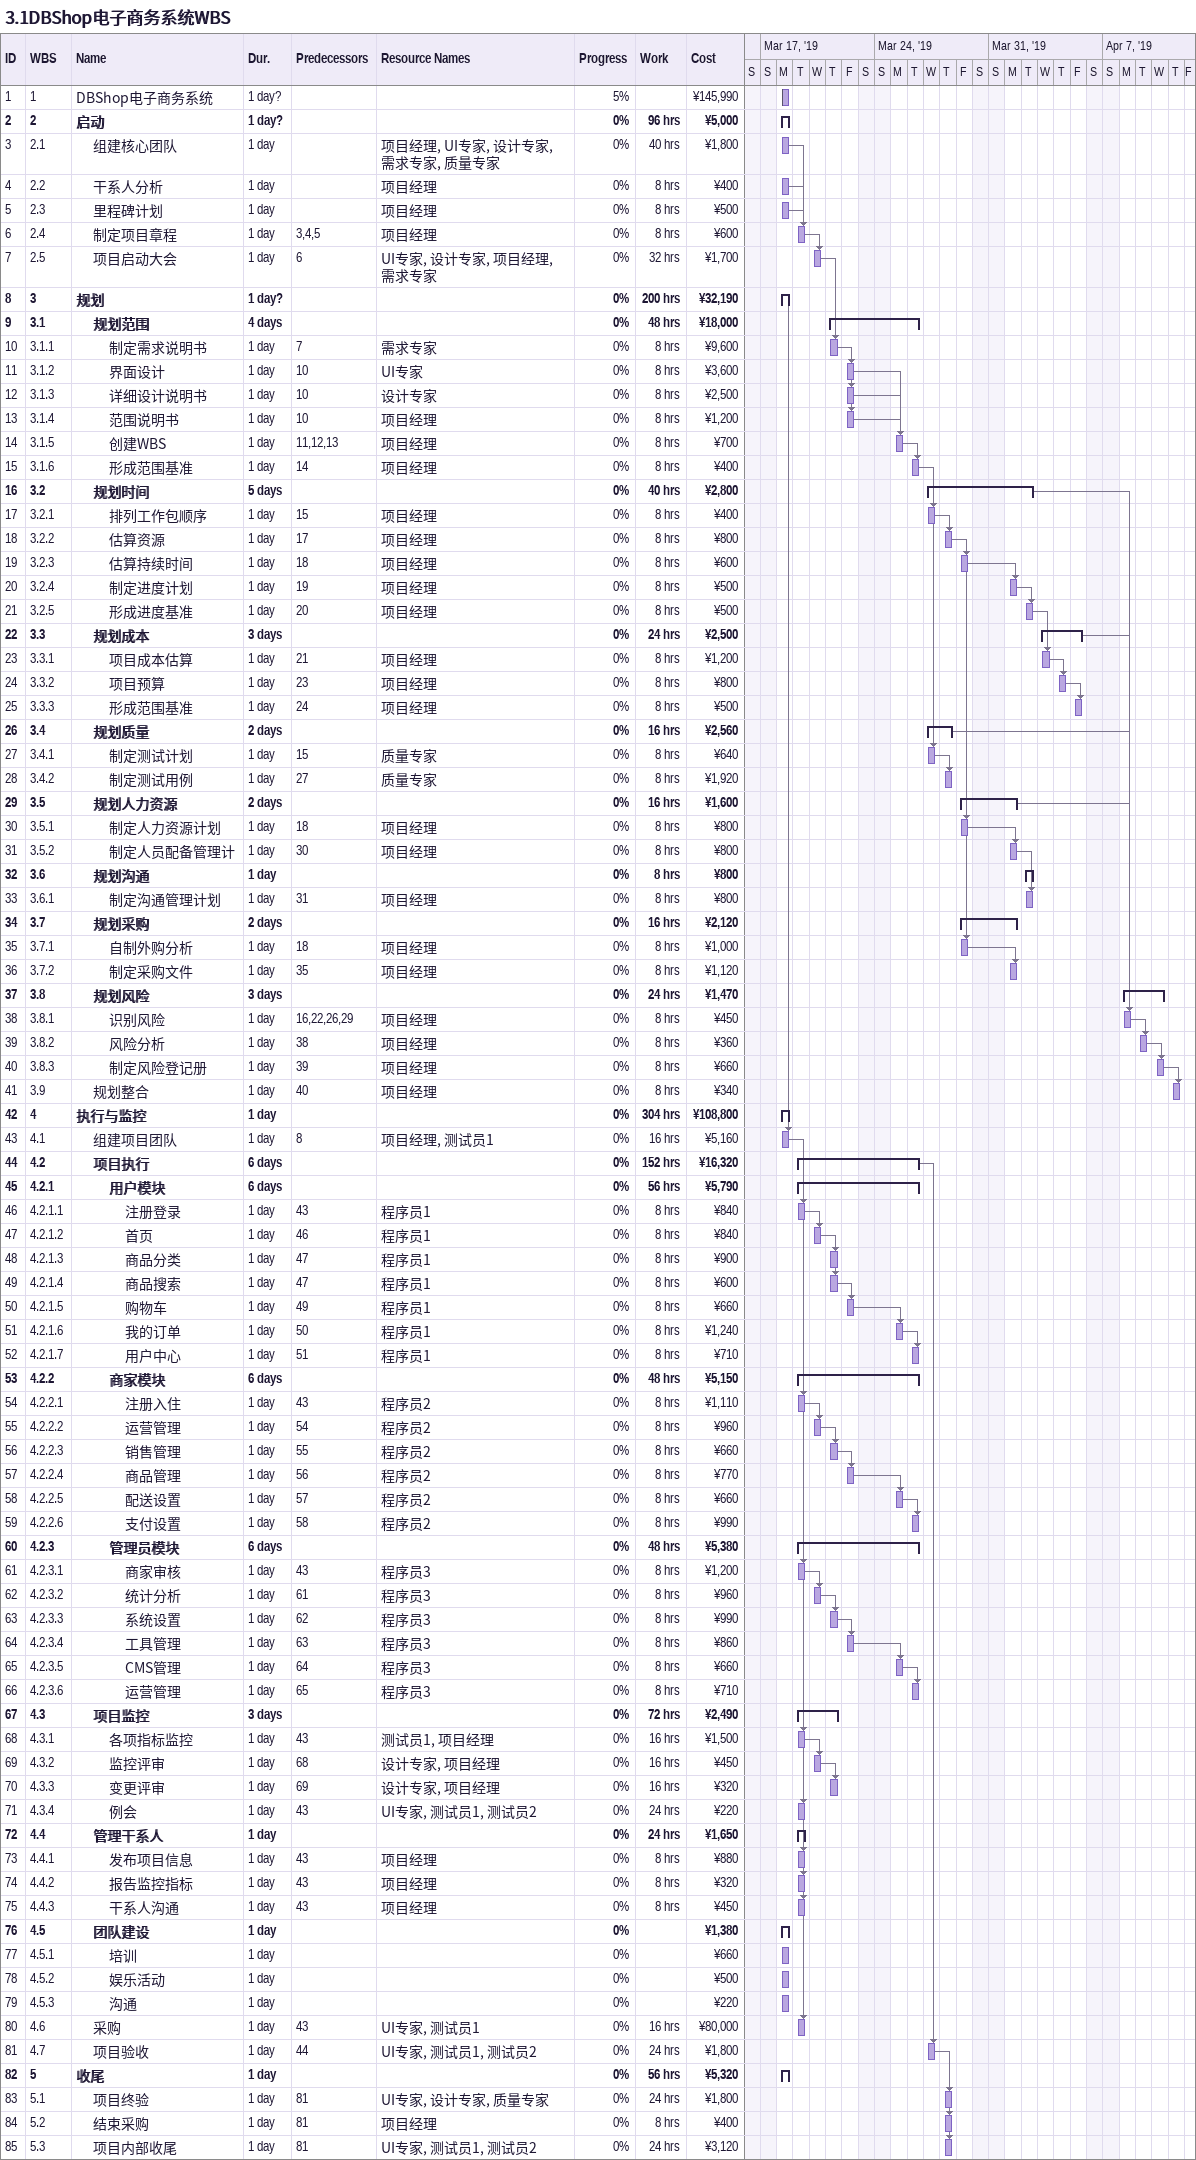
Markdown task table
3.1DBShop电子商务系统WBS

| ID | WBS | Task | Duration | Start | Finish | Predecessors | Resources | % complete | Work (h) | Cost (¥) |
|---|---|---|---|---|---|---|---|---|---|---|
| 1 | 1 | DBShop电子商务系统 | 1d? | 2019-03-18 | 2019-03-18 |  |  | 5 |  | 145990 |
| 2 | 2 | **启动** | 1d? | 2019-03-18 | 2019-03-18 |  |  | 0 | 96 | 5000 |
| 3 | 2.1 | 组建核心团队 | 1d | 2019-03-18 | 2019-03-18 |  | 项目经理, UI专家, 设计专家, 需求专家, 质量专家 | 0 | 40 | 1800 |
| 4 | 2.2 | 干系人分析 | 1d | 2019-03-18 | 2019-03-18 |  | 项目经理 | 0 | 8 | 400 |
| 5 | 2.3 | 里程碑计划 | 1d | 2019-03-18 | 2019-03-18 |  | 项目经理 | 0 | 8 | 500 |
| 6 | 2.4 | 制定项目章程 | 1d | 2019-03-19 | 2019-03-19 | 3, 4, 5 | 项目经理 | 0 | 8 | 600 |
| 7 | 2.5 | 项目启动大会 | 1d | 2019-03-20 | 2019-03-20 | 6 | UI专家, 设计专家, 项目经理, 需求专家 | 0 | 32 | 1700 |
| 8 | 3 | **规划** | 1d? | 2019-03-18 | 2019-03-18 |  |  | 0 | 200 | 32190 |
| 9 | 3.1 | **规划范围** | 4d | 2019-03-21 | 2019-03-26 |  |  | 0 | 48 | 18000 |
| 10 | 3.1.1 | 制定需求说明书 | 1d | 2019-03-21 | 2019-03-21 | 7 | 需求专家 | 0 | 8 | 9600 |
| 11 | 3.1.2 | 界面设计 | 1d | 2019-03-22 | 2019-03-22 | 10 | UI专家 | 0 | 8 | 3600 |
| 12 | 3.1.3 | 详细设计说明书 | 1d | 2019-03-22 | 2019-03-22 | 10 | 设计专家 | 0 | 8 | 2500 |
| 13 | 3.1.4 | 范围说明书 | 1d | 2019-03-22 | 2019-03-22 | 10 | 项目经理 | 0 | 8 | 1200 |
| 14 | 3.1.5 | 创建WBS | 1d | 2019-03-25 | 2019-03-25 | 11, 12, 13 | 项目经理 | 0 | 8 | 700 |
| 15 | 3.1.6 | 形成范围基准 | 1d | 2019-03-26 | 2019-03-26 | 14 | 项目经理 | 0 | 8 | 400 |
| 16 | 3.2 | **规划时间** | 5d | 2019-03-27 | 2019-04-02 |  |  | 0 | 40 | 2800 |
| 17 | 3.2.1 | 排列工作包顺序 | 1d | 2019-03-27 | 2019-03-27 | 15 | 项目经理 | 0 | 8 | 400 |
| 18 | 3.2.2 | 估算资源 | 1d | 2019-03-28 | 2019-03-28 | 17 | 项目经理 | 0 | 8 | 800 |
| 19 | 3.2.3 | 估算持续时间 | 1d | 2019-03-29 | 2019-03-29 | 18 | 项目经理 | 0 | 8 | 600 |
| 20 | 3.2.4 | 制定进度计划 | 1d | 2019-04-01 | 2019-04-01 | 19 | 项目经理 | 0 | 8 | 500 |
| 21 | 3.2.5 | 形成进度基准 | 1d | 2019-04-02 | 2019-04-02 | 20 | 项目经理 | 0 | 8 | 500 |
| 22 | 3.3 | **规划成本** | 3d | 2019-04-03 | 2019-04-05 |  |  | 0 | 24 | 2500 |
| 23 | 3.3.1 | 项目成本估算 | 1d | 2019-04-03 | 2019-04-03 | 21 | 项目经理 | 0 | 8 | 1200 |
| 24 | 3.3.2 | 项目预算 | 1d | 2019-04-04 | 2019-04-04 | 23 | 项目经理 | 0 | 8 | 800 |
| 25 | 3.3.3 | 形成范围基准 | 1d | 2019-04-05 | 2019-04-05 | 24 | 项目经理 | 0 | 8 | 500 |
| 26 | 3.4 | **规划质量** | 2d | 2019-03-27 | 2019-03-28 |  |  | 0 | 16 | 2560 |
| 27 | 3.4.1 | 制定测试计划 | 1d | 2019-03-27 | 2019-03-27 | 15 | 质量专家 | 0 | 8 | 640 |
| 28 | 3.4.2 | 制定测试用例 | 1d | 2019-03-28 | 2019-03-28 | 27 | 质量专家 | 0 | 8 | 1920 |
| 29 | 3.5 | **规划人力资源** | 2d | 2019-03-29 | 2019-04-01 |  |  | 0 | 16 | 1600 |
| 30 | 3.5.1 | 制定人力资源计划 | 1d | 2019-03-29 | 2019-03-29 | 18 | 项目经理 | 0 | 8 | 800 |
| 31 | 3.5.2 | 制定人员配备管理计 | 1d | 2019-04-01 | 2019-04-01 | 30 | 项目经理 | 0 | 8 | 800 |
| 32 | 3.6 | **规划沟通** | 1d | 2019-04-02 | 2019-04-02 |  |  | 0 | 8 | 800 |
| 33 | 3.6.1 | 制定沟通管理计划 | 1d | 2019-04-02 | 2019-04-02 | 31 | 项目经理 | 0 | 8 | 800 |
| 34 | 3.7 | **规划采购** | 2d | 2019-03-29 | 2019-04-01 |  |  | 0 | 16 | 2120 |
| 35 | 3.7.1 | 自制外购分析 | 1d | 2019-03-29 | 2019-03-29 | 18 | 项目经理 | 0 | 8 | 1000 |
| 36 | 3.7.2 | 制定采购文件 | 1d | 2019-04-01 | 2019-04-01 | 35 | 项目经理 | 0 | 8 | 1120 |
| 37 | 3.8 | **规划风险** | 3d | 2019-04-08 | 2019-04-10 |  |  | 0 | 24 | 1470 |
| 38 | 3.8.1 | 识别风险 | 1d | 2019-04-08 | 2019-04-08 | 16, 22, 26, 29 | 项目经理 | 0 | 8 | 450 |
| 39 | 3.8.2 | 风险分析 | 1d | 2019-04-09 | 2019-04-09 | 38 | 项目经理 | 0 | 8 | 360 |
| 40 | 3.8.3 | 制定风险登记册 | 1d | 2019-04-10 | 2019-04-10 | 39 | 项目经理 | 0 | 8 | 660 |
| 41 | 3.9 | 规划整合 | 1d | 2019-04-11 | 2019-04-11 | 40 | 项目经理 | 0 | 8 | 340 |
| 42 | 4 | **执行与监控** | 1d | 2019-03-18 | 2019-03-18 |  |  | 0 | 304 | 108800 |
| 43 | 4.1 | 组建项目团队 | 1d | 2019-03-18 | 2019-03-18 | 8 | 项目经理, 测试员1 | 0 | 16 | 5160 |
| 44 | 4.2 | **项目执行** | 6d | 2019-03-19 | 2019-03-26 |  |  | 0 | 152 | 16320 |
| 45 | 4.2.1 | **用户模块** | 6d | 2019-03-19 | 2019-03-26 |  |  | 0 | 56 | 5790 |
| 46 | 4.2.1.1 | 注册登录 | 1d | 2019-03-19 | 2019-03-19 | 43 | 程序员1 | 0 | 8 | 840 |
| 47 | 4.2.1.2 | 首页 | 1d | 2019-03-20 | 2019-03-20 | 46 | 程序员1 | 0 | 8 | 840 |
| 48 | 4.2.1.3 | 商品分类 | 1d | 2019-03-21 | 2019-03-21 | 47 | 程序员1 | 0 | 8 | 900 |
| 49 | 4.2.1.4 | 商品搜索 | 1d | 2019-03-21 | 2019-03-21 | 47 | 程序员1 | 0 | 8 | 600 |
| 50 | 4.2.1.5 | 购物车 | 1d | 2019-03-22 | 2019-03-22 | 49 | 程序员1 | 0 | 8 | 660 |
| 51 | 4.2.1.6 | 我的订单 | 1d | 2019-03-25 | 2019-03-25 | 50 | 程序员1 | 0 | 8 | 1240 |
| 52 | 4.2.1.7 | 用户中心 | 1d | 2019-03-26 | 2019-03-26 | 51 | 程序员1 | 0 | 8 | 710 |
| 53 | 4.2.2 | **商家模块** | 6d | 2019-03-19 | 2019-03-26 |  |  | 0 | 48 | 5150 |
| 54 | 4.2.2.1 | 注册入住 | 1d | 2019-03-19 | 2019-03-19 | 43 | 程序员2 | 0 | 8 | 1110 |
| 55 | 4.2.2.2 | 运营管理 | 1d | 2019-03-20 | 2019-03-20 | 54 | 程序员2 | 0 | 8 | 960 |
| 56 | 4.2.2.3 | 销售管理 | 1d | 2019-03-21 | 2019-03-21 | 55 | 程序员2 | 0 | 8 | 660 |
| 57 | 4.2.2.4 | 商品管理 | 1d | 2019-03-22 | 2019-03-22 | 56 | 程序员2 | 0 | 8 | 770 |
| 58 | 4.2.2.5 | 配送设置 | 1d | 2019-03-25 | 2019-03-25 | 57 | 程序员2 | 0 | 8 | 660 |
| 59 | 4.2.2.6 | 支付设置 | 1d | 2019-03-26 | 2019-03-26 | 58 | 程序员2 | 0 | 8 | 990 |
| 60 | 4.2.3 | **管理员模块** | 6d | 2019-03-19 | 2019-03-26 |  |  | 0 | 48 | 5380 |
| 61 | 4.2.3.1 | 商家审核 | 1d | 2019-03-19 | 2019-03-19 | 43 | 程序员3 | 0 | 8 | 1200 |
| 62 | 4.2.3.2 | 统计分析 | 1d | 2019-03-20 | 2019-03-20 | 61 | 程序员3 | 0 | 8 | 960 |
| 63 | 4.2.3.3 | 系统设置 | 1d | 2019-03-21 | 2019-03-21 | 62 | 程序员3 | 0 | 8 | 990 |
| 64 | 4.2.3.4 | 工具管理 | 1d | 2019-03-22 | 2019-03-22 | 63 | 程序员3 | 0 | 8 | 860 |
| 65 | 4.2.3.5 | CMS管理 | 1d | 2019-03-25 | 2019-03-25 | 64 | 程序员3 | 0 | 8 | 660 |
| 66 | 4.2.3.6 | 运营管理 | 1d | 2019-03-26 | 2019-03-26 | 65 | 程序员3 | 0 | 8 | 710 |
| 67 | 4.3 | **项目监控** | 3d | 2019-03-19 | 2019-03-21 |  |  | 0 | 72 | 2490 |
| 68 | 4.3.1 | 各项指标监控 | 1d | 2019-03-19 | 2019-03-19 | 43 | 测试员1, 项目经理 | 0 | 16 | 1500 |
| 69 | 4.3.2 | 监控评审 | 1d | 2019-03-20 | 2019-03-20 | 68 | 设计专家, 项目经理 | 0 | 16 | 450 |
| 70 | 4.3.3 | 变更评审 | 1d | 2019-03-21 | 2019-03-21 | 69 | 设计专家, 项目经理 | 0 | 16 | 320 |
| 71 | 4.3.4 | 例会 | 1d | 2019-03-19 | 2019-03-19 | 43 | UI专家, 测试员1, 测试员2 | 0 | 24 | 220 |
| 72 | 4.4 | **管理干系人** | 1d | 2019-03-19 | 2019-03-19 |  |  | 0 | 24 | 1650 |
| 73 | 4.4.1 | 发布项目信息 | 1d | 2019-03-19 | 2019-03-19 | 43 | 项目经理 | 0 | 8 | 880 |
| 74 | 4.4.2 | 报告监控指标 | 1d | 2019-03-19 | 2019-03-19 | 43 | 项目经理 | 0 | 8 | 320 |
| 75 | 4.4.3 | 干系人沟通 | 1d | 2019-03-19 | 2019-03-19 | 43 | 项目经理 | 0 | 8 | 450 |
| 76 | 4.5 | **团队建设** | 1d | 2019-03-18 | 2019-03-18 |  |  | 0 |  | 1380 |
| 77 | 4.5.1 | 培训 | 1d | 2019-03-18 | 2019-03-18 |  |  | 0 |  | 660 |
| 78 | 4.5.2 | 娱乐活动 | 1d | 2019-03-18 | 2019-03-18 |  |  | 0 |  | 500 |
| 79 | 4.5.3 | 沟通 | 1d | 2019-03-18 | 2019-03-18 |  |  | 0 |  | 220 |
| 80 | 4.6 | 采购 | 1d | 2019-03-19 | 2019-03-19 | 43 | UI专家, 测试员1 | 0 | 16 | 80000 |
| 81 | 4.7 | 项目验收 | 1d | 2019-03-27 | 2019-03-27 | 44 | UI专家, 测试员1, 测试员2 | 0 | 24 | 1800 |
| 82 | 5 | **收尾** | 1d | 2019-03-18 | 2019-03-18 |  |  | 0 | 56 | 5320 |
| 83 | 5.1 | 项目终验 | 1d | 2019-03-28 | 2019-03-28 | 81 | UI专家, 设计专家, 质量专家 | 0 | 24 | 1800 |
| 84 | 5.2 | 结束采购 | 1d | 2019-03-28 | 2019-03-28 | 81 | 项目经理 | 0 | 8 | 400 |
| 85 | 5.3 | 项目内部收尾 | 1d | 2019-03-28 | 2019-03-28 | 81 | UI专家, 测试员1, 测试员2 | 0 | 24 | 3120 |
